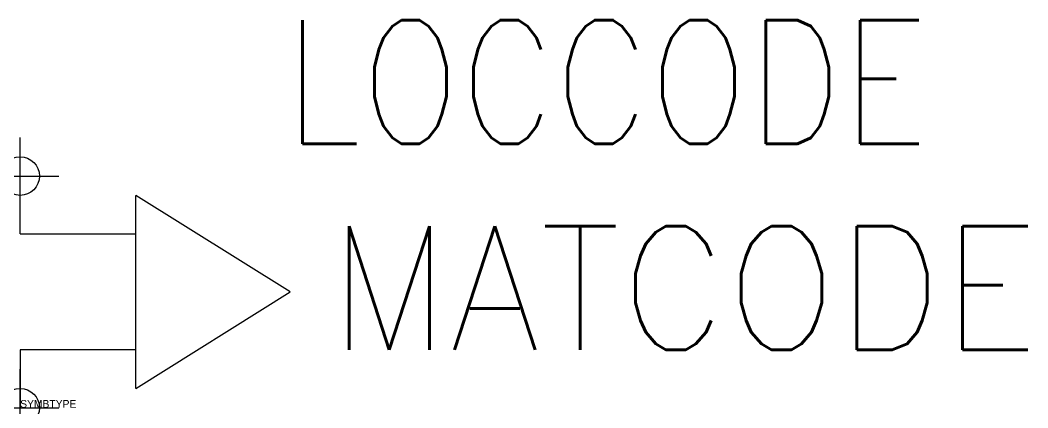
# Model space of a CAD drawing. Extents: x 80 to 106.1, y 210 to 220.
import ezdxf

# ---------------------------------------------------------------- set-up
doc = ezdxf.new("R2010")
doc.units = 0
doc.header["$MEASUREMENT"] = 0
doc.header["$PDMODE"] = 34
doc.linetypes.add('DASHED', pattern=[19.05, 12.7, -6.35])
doc.layers.get('0').update_dxf_attribs({"linetype": 'CONTINUOUS'})
for name, color, linetype in [('1', 8, 'CONTINUOUS'), ('11', 30, 'DASHED'), ('12', 30, 'DASHED'), ('3', 30, 'CONTINUOUS'), ('C', 7, 'CONTINUOUS')]:
    doc.layers.add(name, color=color, linetype=linetype)
doc.styles.add('DINY', font='SIMPLEX', dxfattribs={"width": 0.95})
doc.styles.add('ROMANS', font='ROMANS.SHX')

msp = doc.modelspace()

# ---------------------------------------------------------------- linework, layer by layer
at = {"layer": '1'}
for p, q in [((80, 214.5), (80, 216)), ((80, 214.5), (83, 214.5)), ((80, 211.5), (80, 210)), ((83, 211.5), (80, 211.5))]:
    msp.add_line(p, q, dxfattribs=at)
at = {"layer": '3'}
for p, q in [((83, 210.5), (83, 215.5)), ((87, 213), (83, 215.5)), ((83, 210.5), (87, 213))]:
    msp.add_line(p, q, dxfattribs=at)
at = {"layer": 'C', "color": 1}
msp.add_point((80, 216), dxfattribs=at)
at = {"layer": 'C', "color": 2}
msp.add_point((80, 210), dxfattribs=at)

# ---------------------------------------------------------------- texts
at = {"flags": 1}
msp.add_attdef('SYMBTYPE', (80, 210), 'HL', height=0.2, dxfattribs=at)
at = {"layer": '11', "style": 'ROMANS', "width": 0.85}
msp.add_attdef('LOCCODE', (86.848, 216.839), '', height=3.2, dxfattribs=at)
at = {"layer": '12', "style": 'DINY', "width": 0.95}
msp.add_attdef('MATCODE', (88, 211.5), '', height=3.2, dxfattribs=at)

doc.saveas('drawing.dxf')
